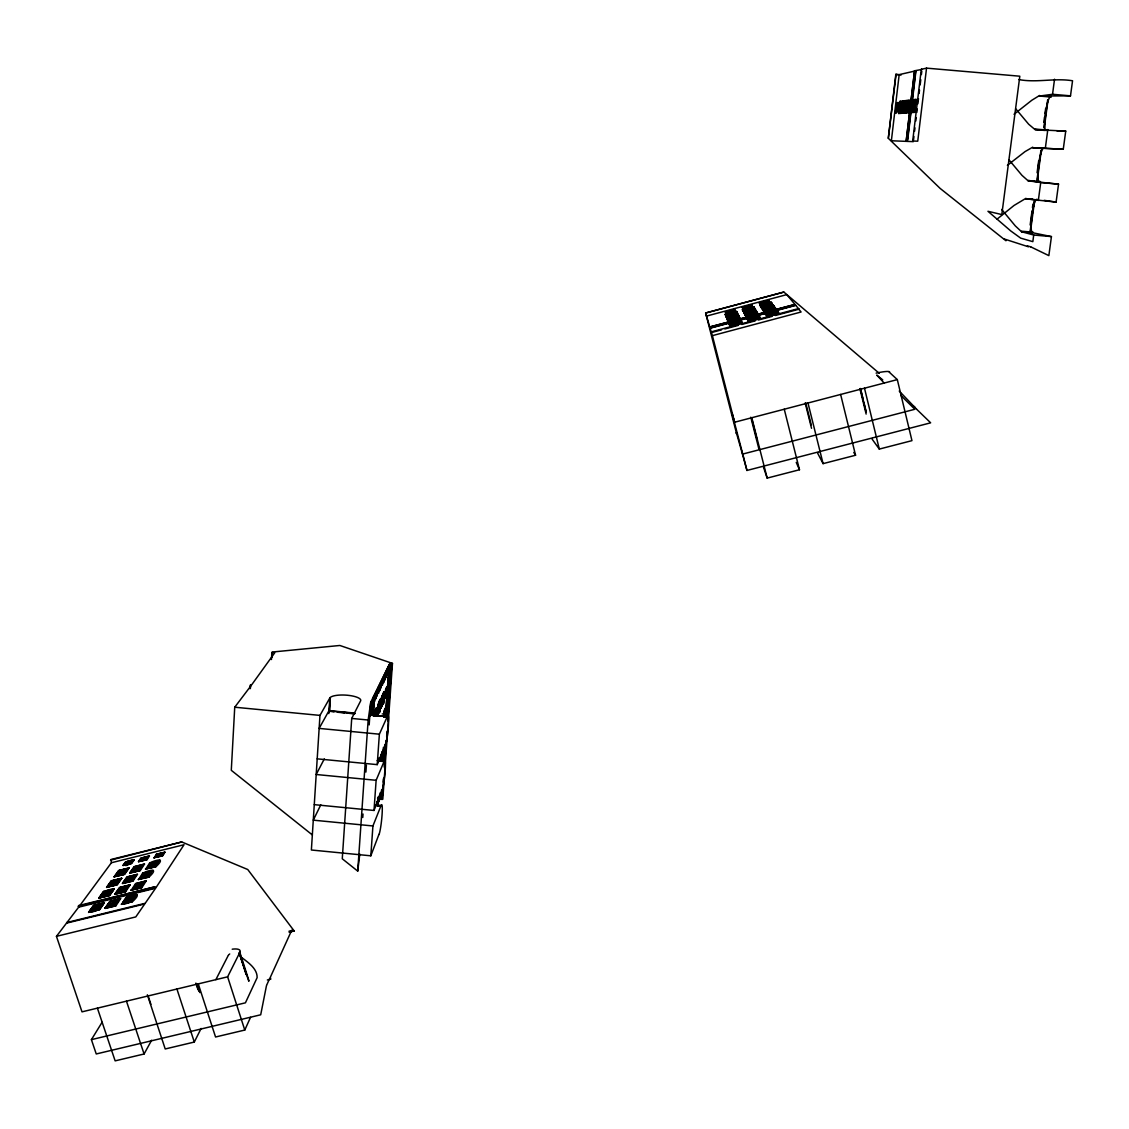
<?xml version="1.0" encoding="UTF-8"?>
<svg xmlns="http://www.w3.org/2000/svg" width="1129" height="1129" viewBox="0 0 1129 1129"><rect width="100%" height="100%" fill="white"/><g stroke="black" fill="none" stroke-linecap="round" stroke-linejoin="round"><path stroke-width="1.5" d="M375.971 713.641C380.078 696.127 368.76 725.778 376.366 708.447M376.14 713.81L376.197 707.982M380.191 705.484C381.08 682.664 378.878 728.106 379.739 706.909M376.959 714.869C376.987 703.748 382.308 689.763 379.64 711.722M379.499 757.46L379.161 761.059L384.227 761.553M382.336 713.796L382.308 714.05M383.945 691.696L383.465 703.536L383.945 691.696L381.503 697.313L380.741 708.109L383.324 703.311L383.846 692.176L381.729 697.341L380.981 708.137M250.059 688.746L250.243 685.275L251.259 685.374L234.733 707.22L231.29 770.317L312.338 834.924M250.455 688.196L250.638 684.738L251.654 684.837L274.742 652.788L271.877 652.52L271.468 659.519M271.92 657.29L272.23 652.04L339.857 645.478L392.469 663.4L382.787 799.29M328.807 713.599L329.823 697.99L319.973 715.391L311.378 850.01L370.82 855.81L378.949 834.373M329.273 712.244L330.176 698.315M329.541 710.212L330.331 698.032M329.823 697.99A15.594 4.403 3.3 0 1 347.478 695.252A15.594 4.403 3.3 0 1 360.617 700.926L351.712 718.439L342.27 858.788L357.724 871.108L359.798 854.018M357.724 871.108L368.153 720.006L370.749 702.196L373.191 697.2L374.32 697.313L373.544 696.48L389.322 664.289L385.61 716.661M362.762 817.509L363.016 814.023M365.909 772.081L366.389 765.095M369.183 724.903L370.749 702.196M370.298 716.252L371.258 702.238M370.425 715.969L371.399 701.956M371.977 714.756L373.191 697.2M372.33 714.008L373.304 699.98M373.318 701.264L373.092 704.44L373.995 699.867M374.151 697.75L374.334 695.097M373.106 714.728L374.32 697.313M373.233 715.955L374.56 696.805M375.011 693.714L374.461 701.631L375.675 692.345M375.068 711.834L374.856 715.659L375.52 714.262M376.352 690.976L375.802 698.865L377.015 689.621M375.548 714.544L376.084 710.226L375.717 715.433M377.679 688.267L377.128 696.113L378.342 686.912M375.886 715.01L376.338 708.49M378.991 685.571L378.455 693.389L379.654 684.245M377.721 706.599L380.021 701.928L377.693 706.317L377.326 714.967L377.848 705.512L380.036 700.206M377.763 713.161L378.046 709.577M378.06 708.843L378.356 705.272M380.304 682.918L379.753 690.68L380.953 681.591M378.427 712.089L379.019 703.494M379.4 706.712L377.086 714.953M379.781 701.899L379.415 710.508L377.453 715.151M379.471 711.538L380.275 700.234M381.588 680.279L381.052 688.013L382.237 678.966M382.872 677.668L382.336 685.359L383.507 676.37M370.82 855.81L372.923 825.962L380.981 805.796M314.271 804.652L374.009 810.453L376.126 780.294L384.128 761.369L377.284 760.706M317.193 758.843L377.227 764.629L379.372 734.189L387.318 716.52L370.129 714.869M381.63 704.905L381.912 701.377M381.927 700.657L382.209 697.115M384.142 675.071L383.606 682.749L384.777 673.787M382.279 703.875L382.872 695.393M383.225 698.597L381.207 706.669M383.521 694.363L382.66 699.119M381.602 698.414C386.372 684.583 383.112 706.458 380.741 708.109M379.245 760.748L379.457 757.728M385.398 672.517L384.862 680.138L386.019 671.233M376.62 804.398L376.832 801.435M377.128 804.568L377.354 801.364M386.64 669.977L386.104 677.569L387.261 668.707M380.628 759.605L380.995 754.355L380.882 760.184M383.634 717.084C383.761 708.829 386.838 702.055 384.735 717.155M384.961 698.343L385.582 689.466L386.88 686.742L386.259 695.577L384.961 698.343L386.259 695.577M377.679 804.243L378.088 798.344M383.931 717.098L384.058 711.199M385.158 698.357L385.779 689.494L387.078 686.757M381.108 760.353L381.334 757.488M381.348 756.91L381.588 754.045M384.396 713.895L384.636 711.002M385.681 695.732L385.92 692.825M385.935 692.232L386.16 689.339M378.3 802.705L378.61 798.288M387.882 667.451L387.346 675.029L388.489 666.209M384.664 716.506L385.356 709.591L384.128 712.089M386.88 687.956C388.193 688.761 384.058 701.659 386.174 694.674M378.935 801.167L379.344 795.282M382.308 751.321L381.884 760.057M379.556 799.628L379.81 795.959M382.181 761.101L382.802 752.351M385.412 715.645L389.096 664.967M380.233 792.77L379.725 799.769L380.445 793.701M382.519 760.311L383.451 747.257M382.787 760.48L383.662 748.245M385.892 716.76L389.618 664.318M381.56 789.947L380.925 798.711L379.796 798.725M383.662 760.17L384.791 744.392M386.781 716.365L390.507 663.796L392.469 663.4M377.439 805.937L380.939 806.289L381.108 805.471L375.844 804.949M384.1 761.863L384.269 761.059L377.425 760.396M370.256 714.572L387.416 716.717L370.227 715.066M383.013 785.671L382.025 799.586L383.705 778.234M383.253 782.185L383.507 778.714M384.368 766.535L386.231 740.441M387.84 717.832L391.678 663.908M384.439 767.805L386.428 740.003M386.668 736.517L387.035 731.31M387.783 720.881L391.862 663.513M383.465 703.536L383.874 697.383M1005.967 240.773L940.104 188.388L888.311 138.302L895.819 74.415L899.178 74.627L915.69 70.859L911.78 103.558M896.073 74.359L888.311 138.302M899.178 74.627L891.374 140.772L907.25 141.393M895.749 112.702L896.934 102.64C902.734 105.082 891.712 124.882 897.146 102.654L898.444 102.499M896.751 111.235L897.16 108.003M897.216 107.255L897.64 104.023M898.684 113.493L900.138 101.243L902.734 100.989L901.281 113.337L898.684 113.493L900.138 101.243M899.982 112.152L901.125 102.457M900.66 111.644L901.168 107.707M901.238 106.789L901.746 102.838M902.508 113.21L903.976 100.777L906.658 100.509L905.176 113.055L902.508 113.21L903.976 100.777M903.835 111.856L904.992 102.005M903.934 111.39L904.414 107.396M904.527 106.465L905.006 102.471M904.527 111.348L905.049 107.34M905.119 106.408L905.641 102.4M906.446 112.928L907.942 100.298L910.708 100.029L909.184 112.773L906.446 112.928L907.942 100.298M907.024 111.616L907.942 101.61L910.115 101.37M907.801 111.545L909 101.554M907.914 111.079L908.393 107.015M908.506 106.07L909 102.019M908.52 111.023L909.057 106.959M909.127 106.013L909.649 101.935M914.589 70.774L906.248 140.518L914.589 70.774L922.012 69.419L921.292 69.335L912.684 141.012L913.333 141.633L907.518 141.407L915.972 70.802M907.462 139.671L911.371 106.987M911.639 112.547L913.178 99.677L916.042 99.38L914.49 112.392L911.639 112.547L913.178 99.677M913.036 111.15L914.264 100.933M913.798 110.614L914.335 106.451M914.405 105.491L914.956 101.342M915.718 100.777C911.724 98.096 909.607 114.791 914.476 111.037L915.45 100.749M913.53 139.911L913.954 136.482M914.561 131.317L914.984 127.873M915.802 121.001L916.226 117.557M916.847 112.406L917.256 108.963M917.877 103.812L918.498 98.646M919.119 93.495L919.528 90.052M920.149 84.901L920.77 79.736M921.391 74.585L921.8 71.141M1037.043 199.283A16.864 3.119 -82.6 0 0 1031.779 215.329A16.864 3.119 -82.6 0 0 1032.583 232.715L1021.547 231.741L1033.712 235.03L1032.837 241.648L1020.701 238.148L1010.709 230.909L987.96 211.292L1001.804 214.566L1019.812 76.207L926.542 68.135L917.736 141.196L912.684 141.012M1009.143 160.022L1021.957 175.334L1028.265 180.936L1058.536 184.14L1056.109 202.077L1025.894 198.873L1032.499 198.902M1028.265 180.936L1039.992 181.402M1032.668 147.73L1063.264 149.24L1065.734 131.105L1035.067 129.609L1028.674 124.232L1015.804 108.892M1051.254 97.066L1039.513 96.05L1070.504 95.838L1072.55 80.766C1054.669 77.816 1036.845 82.953 1018.908 79.594M1032.866 147.73L1063.264 149.24M1030.142 224.967L1031.991 211.052M1032.456 207.567L1032.922 204.095M1037.085 172.779L1038.708 160.6M1043.803 122.313L1044.508 117.106M1044.974 113.62L1045.666 108.398M1030.184 230.965L1032.047 216.994M1032.513 213.494L1034.15 201.258M1036.944 180.301L1040.896 150.594M1043.93 127.887L1047.656 99.931M1030.523 231.219L1034.446 201.809M1037.438 179.313L1041.361 149.889M1044.367 127.394L1048.051 99.719M1038.327 200.51L1040.726 182.573L1058.536 184.14M1045.398 147.687L1047.825 129.553M1039.513 96.05L1052.538 94.286L1054.542 79.213M1021.745 231.798L1032.781 232.772L1051.438 236.596L1048.855 255.62L1030.89 246.926M266.486 985.561L260.7 1014.788L96.247 1053.964L91.407 1039.64L102.09 1022.281M380.939 806.289L375.717 805.287M377.495 804.412L379.457 799.558M374.009 810.453L382.082 790.215A15.496 1.552 -84 0 0 385.187 770.994A15.496 1.552 -84 0 0 384.269 761.059M377.566 798.415L378.201 796.876M381.136 760.283L381.616 759.182M380.882 758.011L381.856 755.753M380.84 758.66L381.87 755.978M382.505 751.349L381.249 755.005M377.227 764.629L385.257 745.648M294.246 931.058L247.745 869.513L181.755 841.966L111.037 859.494L111.404 862.739L79.199 906.446L78.889 905.529L155.096 886.773L78.338 906.277L78.649 907.18L56.45 936.336L82.008 1011.852L227.621 976.825L239.87 952.354L248.973 980.776M266.67 985.151L269.732 978.335M291.48 930.762L270.297 977.361L270.777 979.153L267.347 979.972M198.267 983.895L215.554 1037.001L244.781 1030.057L250.525 1017.328M383.888 715.574L384.89 712.808M385.539 708.391L384.297 711.877M377.693 715.179L379.499 711.496M377.467 710.113L378.695 707.516M378.808 707.276L379.457 705.907M381.362 701.871L382.548 699.359M385.469 693.22L386.428 691.188M377.411 710.917L379.485 706.189M381.306 702.675L383.31 698.075M385.412 693.883L386.443 691.414M375.844 710.197L373.939 714.756M383.606 693.841L381.814 698.145M373.727 715.024L376.084 710.226M385.666 690.383L386.697 687.928M374.052 699.077L374.729 697.68M375.407 696.297L376.07 694.914M376.747 693.545L377.411 692.19M378.074 690.835L378.723 689.48M379.372 688.14L380.036 686.799M380.685 685.472L381.32 684.146M381.969 682.819L382.604 681.521M383.239 680.208L383.874 678.91M384.509 677.612L385.13 676.327M385.751 675.043L386.372 673.773M386.993 672.503L387.614 671.247M388.221 669.977L388.828 668.735M320.805 804.794L313.283 820.162L372.923 825.962M147.363 994.776L165.215 1048.968L194.301 1042.053L201.131 1028.434M215.865 979.647L228.227 955.515M324.319 758.886L316.191 774.508L376.126 780.294M97.404 1008.155L115.144 1060.865L144.089 1053.992L151.639 1040.218M328.976 711.115L333.972 711.905M78.649 907.18L155.59 888.255L135.79 916.917L56.45 936.336M181.755 841.966L110.557 860.143M135.565 895.622C135.663 902.142 114.128 909.48 126.984 897.499L135.565 895.622L126.984 897.499M140.998 887.549L132.502 889.412L140.998 887.549L144.794 881.594L140.702 887.493M151.949 871.32L148.181 876.894L139.798 878.729L143.623 873.14L151.879 871.094L147.885 876.838M155.167 866.522L146.897 868.342L155.167 866.522L158.752 860.891L154.885 866.479M162.534 855.627L164.862 852.155L162.59 855.796L153.996 857.73L162.59 855.796M132.389 901.746L121.452 904.188L132.389 901.746C151.413 884.205 106.197 905.656 136.919 894.676M141.831 887.704L131.077 890.118L141.831 887.704L146.191 880.902L136.44 883.654L132.573 889.624M149.014 877.035L138.401 879.42L149.014 877.035C166.965 860.439 123.668 880.973 153.248 870.417M155.985 866.663L145.528 869.02L155.985 866.663C173.499 850.447 130.992 870.6 160.106 860.213M161.673 855.655L163.747 852.705L161.913 855.683L155.125 857.179L157.044 854.371L163.804 852.889M131.26 901.521L135.494 895.396M158.314 856.488L160.05 853.905M127.267 902.621L131.303 896.666M136.792 888.594L140.688 882.85M144.032 877.925L147.814 872.336M151.074 867.538L154.758 862.104M158.54 856.516L160.445 853.707M126.97 902.565L129.341 899.079L125.869 899.926L123.484 903.426M129.553 898.769L130.795 896.92M136.496 888.537L138.782 885.178M143.736 877.868L145.951 874.594L142.607 875.427L140.363 878.701M146.163 874.298L147.334 872.576L143.976 873.394L142.804 875.13M150.778 867.495L152.937 864.306L149.635 865.124L147.462 868.314M153.135 864.024L154.278 862.344L150.976 863.163L149.818 864.842M146.968 868.554L150.623 862.909L158.822 861.102M154.052 857.913L156.366 854.258L164.862 852.155M126.081 899.615L127.351 897.767M133.081 889.384L135.381 886.011M155.576 857.151L157.34 854.582M121.523 904.414L126.152 897.329M131.147 890.344L135.607 883.513L146.191 880.902M138.472 879.632L142.804 872.985M145.599 869.231L149.804 862.768M105.082 908.45L115.934 905.783L120.62 898.684L109.922 901.549L105.011 908.224L109.852 901.337L120.62 898.684M115.003 894.309L125.672 891.684L130.174 884.84L119.674 887.662L114.932 894.097L119.603 887.45L130.174 884.84M122.553 883.57L133.067 880.973L137.442 874.312L127.083 877.106L122.482 883.344L127.012 876.894L137.442 874.312M129.891 873.112L140.264 870.558L144.512 864.08L134.295 866.832L129.821 872.9L134.224 866.62L144.512 864.08M146.191 859.479L148.322 856.53L146.431 859.522L139.643 861.004L141.619 858.181L148.379 856.699M114.819 905.557L119.166 899.418L115.116 905.613L106.479 907.49L110.67 901.506L119.166 899.418M124.557 891.473L128.762 885.545L124.853 891.529L116.372 893.378L124.853 891.529M131.966 880.775L136.059 875.003L132.248 880.818L123.894 882.652L127.817 877.035L136.129 875.215M139.163 870.36L143.157 864.743L139.46 870.417L131.204 872.223L139.46 870.417M138.585 861.737L147.095 859.635L149.437 855.98L141.026 858.252L138.514 861.568L140.97 858.082L149.437 855.98M111.348 906.404L113.775 902.904L117.247 902.057M114.001 902.579L115.285 900.73M121.142 892.319L123.498 888.932M128.593 881.594L130.879 878.32L134.238 877.487M131.091 878.023L132.291 876.287L135.635 875.455M135.847 871.179L138.077 867.989L141.379 867.171M138.274 867.693L139.446 866.014L142.734 865.195M143.468 860.157L145.26 857.574M110.825 906.658L114.989 900.674M120.648 892.559L124.656 886.787M128.099 881.848L132.008 876.231M135.367 871.419L139.163 865.957M143.073 860.354L145.034 857.532M116.442 893.603L120.408 887.606L128.833 885.771M131.274 872.435L135.028 866.762L143.228 864.955M88.612 912.26L99.437 909.593L104.334 902.692L99.521 909.819L88.612 912.26L93.58 905.331L104.334 902.692M98.816 898.063L109.457 895.438L114.17 888.791L109.541 895.664L98.816 898.063L103.614 891.388L114.17 888.791M106.592 887.267L117.077 884.684L121.664 878.207L117.148 884.896L106.592 887.267L111.249 880.775L121.664 878.207M114.142 876.781L124.486 874.213L128.946 867.933L124.557 874.425L114.142 876.781L118.672 870.473L128.946 867.933M130.738 863.304C137.794 857.828 124.218 860.961 124.261 865.012C128.353 868.13 138.218 854.498 131.627 863.459L123.061 865.393L125.587 861.893L134.041 859.79M102.88 903.412C103.106 910.115 80.992 917.679 94.399 905.5L102.951 903.637L94.399 905.5M108.723 895.495L100.255 897.343L108.723 895.495C124.938 880.564 87.413 898.825 114.241 889.003M123.767 874.283L127.577 868.596L119.462 870.6L115.525 876.09L123.767 874.283L115.595 876.302M94.935 910.44L97.447 906.912L100.904 906.065M97.673 906.601L98.999 904.738M105.025 896.285L107.453 892.884M112.702 885.517L115.059 882.215L118.404 881.396M115.271 881.918L116.513 880.183L119.843 879.364M120.168 875.06L122.454 871.842L125.756 871.024M122.666 871.56L123.865 869.866L127.168 869.048M128.014 863.981L129.863 861.385M94.413 910.694L98.717 904.682M104.517 896.539L108.666 890.739M112.208 885.771L116.231 880.126M119.674 875.3L123.583 869.81M127.619 864.179L129.637 861.342M100.326 897.569L104.418 891.543M123.117 865.562L125.644 862.062L134.097 859.959M90.659 911.484L93.199 907.956L96.642 907.109M93.425 907.645L94.751 905.783M100.834 897.315L103.275 893.914M108.567 886.533L110.938 883.231L114.283 882.412M111.15 882.934L112.406 881.199L115.737 880.366M116.089 876.062L118.39 872.844L121.692 872.04M118.601 872.562L119.815 870.868L123.103 870.05M88.683 912.472L93.665 905.557L104.404 902.918M98.886 898.275L103.614 891.388M106.662 887.479L111.319 881.001L121.734 878.433M114.212 876.993L118.743 870.671L129.016 868.13M78.338 906.277L78.889 905.529M876.88 375.195L882.751 379.88M228.439 955.12L229.709 953.963M997.105 219.111L1014.054 205.45L1025.965 198.309M1014.04 114.269L1031.835 100.241L1039.583 95.471M1007.393 165.342L1025.076 151.582L1032.739 147.165M389.322 664.289L390.507 663.796M736.743 434.256L705.639 313.001L783.865 292.072L879.336 373.374M705.639 313.001L783.865 292.072M706.444 316.106L786.786 294.613L795.606 305.183L710.042 328.017L705.681 313.185M725.27 311.886L734.626 309.388L735.12 310.489L725.693 313.015L725.312 312.084L734.626 309.388M742.289 307.328L751.674 304.83L752.239 305.917L742.811 308.443L742.289 307.328L742.811 308.443M759.337 302.77L768.736 300.258L769.399 301.33L759.944 303.856L759.337 302.77L759.944 303.856M742.332 307.525L751.674 304.83M759.394 302.967L768.736 300.258M726.836 312.183L729.856 311.392M730.548 311.181L733.568 310.404M743.912 307.61L746.932 306.834M747.624 306.622L750.644 305.832M761.002 303.038L764.037 302.262M764.728 302.05L767.762 301.26M742.755 308.245L752.239 305.917M759.902 303.659L769.399 301.33M725.227 314.328L736.602 311.294L737.406 312.945L725.975 316.247L725.227 314.328L725.975 316.247M742.459 309.727L753.862 306.679L754.878 308.527L743.376 311.604L742.459 309.727L743.376 311.604M759.732 305.112L771.149 302.064L772.25 303.63L760.791 306.947L759.732 305.112L771.206 302.304L772.321 303.87M725.298 314.568L736.672 311.533L737.463 313.185M742.529 309.967L753.862 306.679M735.515 311.957C712.54 320.58 739.636 309.318 736.136 313.156M743.785 309.755C743.644 310.701 743.785 311.604 752.789 307.342L753.593 308.753L752.789 307.342M761.059 305.126C771.347 300.145 776.442 304.477 761.877 306.284L760.988 304.886L761.877 306.284M726.751 314.892L735.769 312.479M744.053 310.263L753.071 307.85M761.369 305.634L770.415 303.221M727.358 315.231L731.042 314.271M731.888 314.017L735.558 313.058M744.703 310.588L748.386 309.642M749.233 309.374L752.916 308.429M762.075 305.945L765.772 304.985M766.605 304.731L770.303 303.786M744.463 310.927L753.537 308.513M725.919 316.007L737.406 312.945M743.305 311.364L754.878 308.527M772.25 303.63L760.791 306.947M726.356 317.08L737.9 313.989L738.719 315.697L727.118 319.055L726.356 317.08L727.118 319.055M743.842 312.408L755.414 309.318L756.458 311.223L744.773 314.342L743.842 312.408L744.773 314.342M761.369 307.723L772.956 304.632L774.099 306.241L762.47 309.614L761.369 307.723L773.026 304.872L774.169 306.495M736.8 314.666L727.669 317.108L736.743 314.426L737.505 316.162L736.743 314.426M745.126 312.183C744.59 314.37 747.469 312.437 754.257 309.741L755.16 311.435L754.257 309.741M762.654 307.497C762.343 309.614 764.869 307.977 771.813 305.056L772.8 306.467M726.413 317.32L736.32 314.681M743.912 312.648L755.414 309.318M745.182 312.437L754.327 309.995M762.71 307.751L771.813 305.056M727.895 317.658L737.054 315.203M745.465 312.959L754.624 310.517M763.049 308.259L772.222 305.818M728.346 317.574L732.058 316.586M732.919 316.36L736.644 315.358M745.916 312.888L749.628 311.886M750.489 311.66L754.214 310.673L754.708 311.519M763.5 308.189L767.226 307.187M768.101 306.961L771.827 305.959M728.53 317.997L732.255 317.037M733.116 316.783L736.856 315.81M746.128 313.297L749.868 312.338M750.729 312.07L754.468 311.11M763.754 308.584L767.508 307.624M768.369 307.356L772.123 306.396M727.062 318.815L738.719 315.697M744.717 314.088L756.458 311.223M774.099 306.241L762.47 309.614M727.513 319.916L739.241 316.783L740.074 318.533L728.304 321.948L727.513 319.916L728.304 321.948M745.267 315.174L757.023 312.027L758.095 313.989L746.227 317.15L745.267 315.174L746.227 317.15M763.063 310.419L774.833 307.271L776.004 308.937L764.192 312.366L763.063 310.419L773.661 307.709L774.677 309.163M727.57 320.156L739.297 317.023L740.144 318.787M745.338 315.414L757.023 312.027M738.112 317.475L738.832 318.999L738.112 317.475L728.784 319.69L729.433 321.243M746.622 315.203C746.537 316.078 746.509 317.334 755.908 312.719L756.769 314.215L755.908 312.719M764.432 310.447C764.305 311.491 764.756 312.394 773.661 307.709M729.08 320.509L738.38 318.025M746.918 315.739L756.218 313.255M764.77 310.969L774.099 308.485M729.546 320.424L733.314 319.422M734.189 319.182L737.957 318.18M747.37 315.668L751.152 314.652M752.027 314.426L755.809 313.41M765.236 310.898L769.018 309.882M769.893 309.656L773.69 308.64M729.729 320.862L733.511 319.888M734.386 319.62L738.168 318.646M747.596 316.092L751.392 315.118M752.267 314.85L756.063 313.862M765.504 311.308L769.315 310.334M770.176 310.066L773.986 309.078M728.233 321.694L740.074 318.533M746.17 316.91L758.095 313.989M776.004 308.937L764.192 312.366M709.774 326.973L794.76 304.505L709.774 326.973L711.425 332.561L721.516 329.866M710.099 328.214L795.762 305.352L798.979 309.219L775.397 315.499M729.038 323.642L740.991 320.453L741.866 322.273L729.856 325.745L729.038 323.642L729.856 325.745M747.144 318.801L759.125 315.612L760.24 317.644L748.146 320.876L747.144 318.801L748.146 320.876M765.293 313.961L777.302 310.757L778.53 312.493L766.464 315.979L765.293 313.961L777.359 311.011L778.587 312.747M729.094 323.896L741.061 320.707L741.936 322.527M747.215 319.055L759.125 315.612M739.848 321.158L730.336 323.43L731.07 325.293C738.295 322.428 741.231 320.467 740.596 322.753M748.527 318.844L757.996 316.318L758.9 317.87L749.36 320.41L748.471 318.59L749.36 320.41M766.69 313.989L776.117 311.209L777.232 312.973L767.664 315.527L766.633 313.749L767.664 315.527M730.646 324.263L740.13 321.737M748.823 319.408L758.321 316.882M767.043 314.554L776.554 312.013M731.112 324.178L734.951 323.162M735.854 322.922L739.693 321.892M749.303 319.324L753.156 318.307M754.045 318.068L757.898 317.037M767.522 314.469L771.375 313.439M772.278 313.199L776.131 312.168M731.296 324.644L735.162 323.642M736.052 323.374L739.918 322.372M749.529 319.775L753.41 318.773M754.285 318.505L758.166 317.503M767.791 314.906L771.686 313.904M772.561 313.636L776.456 312.634M729.786 325.491L741.866 322.273M748.075 320.622L760.24 317.644M778.53 312.493L766.464 315.979M711.425 332.561L711.242 331.87L798.302 308.654L798.979 309.219M724.889 328.962L738.352 325.378M741.725 324.475L755.202 320.89M758.561 319.987L772.038 316.402M711.242 331.87L712.385 335.638L801.096 311.999L798.302 308.654M732.029 413.355L734.598 422.232L897.315 379.612L911.95 440.649L879.293 449.088L872.195 439.237A16.385 2.738 -13.8 0 1 872.294 438.489M732.114 413.722L742.755 454.056L914.829 409.277L900.871 395.446M742.586 454.493L746.961 470.454L930.663 422.825L916.607 409.22M763.627 467.575L767.17 478.103L799.473 469.749L784.26 409.22M817.946 452.588A16.272 2.738 -14.1 0 0 817.735 453.364L823.083 463.638L855.556 455.241L840.625 394.458M111.404 862.739L184.041 844.732L156.056 887.535L89.445 903.92M164.919 852.339L156.366 854.258M125.559 863.544L128.339 862.796M128.904 862.725L131.684 861.963M140.984 859.734L143.764 858.971M144.343 858.901L147.123 858.139M156.423 855.909L159.217 855.147M159.782 855.076L162.576 854.314M123.061 865.393L131.627 863.459M138.514 861.568L147.095 859.635M135.381 867.016L138.684 866.197M155.04 862.161L158.342 861.342M118.108 872.802L126.236 870.784M133.716 868.949L141.859 866.931M149.338 865.082L157.495 863.064M133.998 868.991L137.301 868.173M153.713 864.122L157.016 863.304M117.204 874.509L120.577 873.578M121.283 873.493L124.656 872.576M132.841 870.642L136.228 869.711M136.919 869.626L140.306 868.709M148.506 866.776L151.893 865.844M152.598 865.76L155.985 864.828M129.821 872.9L140.264 870.558M128.184 877.304L131.514 876.471M148.111 872.378L151.455 871.56M110.656 883.188L118.898 881.142M126.476 879.279L134.732 877.247M142.31 875.37L150.58 873.324M126.758 879.336L130.103 878.503M146.742 874.396L150.101 873.578M113.14 884.007L109.795 884.826L113.069 884.106M113.916 883.809L117.275 882.991M129.002 880.098L125.644 880.916L128.932 880.197M129.779 879.9L133.137 879.068M141.52 877.007L144.893 876.175L141.45 877.106M145.669 875.977L149.028 875.144M113.846 883.922L117.204 883.09M129.708 880.013L133.067 879.181M145.599 876.09L148.957 875.257M122.482 883.344L133.067 880.973M144.865 881.82L136.44 883.654M108.158 890.979L104.771 891.811L103.487 893.618L106.874 892.771M112.321 889.962L108.948 890.795L107.664 892.587L111.065 891.741M120.775 887.874L124.162 887.041M128.339 886.011L124.952 886.844L123.71 888.636L127.111 887.789M140.97 882.892L144.371 882.059M119.519 889.666L122.92 888.819M139.77 884.67L143.171 883.838M102.993 893.858L111.348 891.797M119.025 889.906L127.394 887.846M135.085 885.955L143.468 883.894M102.019 895.664L105.491 894.718M106.197 894.634L109.682 893.688M118.093 891.712L121.565 890.767M122.285 890.682L125.771 889.723M134.196 887.747L137.682 886.801M138.387 886.717L141.873 885.757M114.932 894.097L125.672 891.684M119.251 899.63L110.67 901.506M92.903 907.899L101.412 905.811M109.231 903.892L117.755 901.789M125.573 899.869L134.111 897.767M109.513 903.948L112.971 903.101M130.145 898.882L133.603 898.035M91.886 909.776L95.429 908.803M96.148 908.732L99.691 907.758M108.257 905.754L111.799 904.795M112.519 904.71L116.075 903.736M124.642 901.732L128.198 900.759M128.918 900.674L132.474 899.714M105.011 908.224L115.934 905.783M66.611 922.576L144.625 903.426M66.964 923.028L143.722 904.202M289.01 931.213L292.425 930.395L291.211 930.55M290.379 931.496L293.766 930.663L290.111 932.06M289.151 932.286L294.359 930.818M91.407 1039.64L245.43 1002.82L257.13 977.658C257.398 968.724 248.324 962.614 241.931 957.702M921.292 69.335L926.542 68.135M900.392 102.993L902.325 102.767M906.234 102.33L904.244 102.556L903.764 106.535L905.754 106.338M908.21 102.104L910.27 101.864M913.446 101.511L915.591 101.257M897.132 104.066L898.105 103.967M899.926 106.916L901.859 106.733M907.73 106.154L909.776 105.943M912.952 105.632L915.097 105.434M896.751 107.297L897.724 107.213M896.666 108.045L897.626 107.961M896.666 107.678L897.724 107.58M899.813 107.382L901.859 107.184M903.652 107.001L905.754 106.803M907.617 106.62L909.791 106.422M912.839 106.126L915.097 105.9M899.813 107.834L901.746 107.65M905.641 107.283L903.652 107.467L903.186 111.446L905.162 111.291M907.617 107.086L909.664 106.902M912.839 106.592L914.984 106.394M896.285 111.277L897.245 111.206M899.347 111.757L901.281 111.602M907.137 111.136L909.184 110.981M912.345 110.727L914.476 110.557M906.756 111.588L908.916 111.418M1046.851 130.061L1035.138 129.045M1056.956 130.865L1065.734 131.105M1052.538 94.286L1070.504 95.838M916.042 99.38L914.49 112.392M910.708 100.029L909.184 112.773M906.658 100.509L905.176 113.055M902.734 100.989L901.281 113.337M906.093 101.836L904.244 102.09M900.392 102.541C904.4 99.493 902.65 114.41 899.234 112.208M904.908 111.729L903.073 111.912M1035.279 129.609L1044.833 130.442M1025.894 198.873L1037.523 199.889M1021.618 231.191L1033.204 232.207M1033.712 235.03L1051.438 236.596M354.788 713.091L329.005 710.621A15.524 2.018 -84 0 1 329.583 710.014M354.647 713.387L328.849 710.917L319.14 728.403L379.372 734.189M337.571 711.947L354.76 713.584M337.416 712.23L344.289 712.893M349.454 713.387L354.605 713.881M373.53 715.687L380.402 716.351M234.733 707.22L319.973 715.391M351.712 718.439L368.153 720.006M382.308 752.549L381.828 759.422M895.819 74.415L901.055 75.05M1028.35 180.372L1040.726 182.573M1044.113 200.327L1056.109 202.077M1004.415 239.038L1028.448 246.799M1027.362 245.854L1030.692 246.856M1021.547 231.741L1015.296 225.899L1001.663 209.458M913.827 406.313L915.012 407.343M897.315 379.612L889.2 372.118M899.234 391.057L913.925 406.398M914.18 406.68L916.48 409.065M876.993 375.322L884.162 383.056M776.075 309.191L774.833 307.271M769.668 302.868L770.571 304.167M771.474 305.451L772.391 306.792M773.323 308.118L774.282 309.501M775.75 311.618L776.752 313.058M767.974 301.57L764.516 301.739L764.954 302.389M766.012 303.842L766.887 305.155M767.748 306.453L768.651 307.794M769.541 309.12L770.472 310.503M771.911 312.648L772.871 314.088M764.135 301.796L764.615 302.516M765.561 303.927L766.478 305.31M767.297 306.523L768.242 307.949M769.075 309.205L770.063 310.673M771.432 312.733L772.448 314.257M764.248 302.572L760.805 302.727L761.228 303.376M765.166 304.082L766.026 305.38M766.887 306.679L767.776 308.019M768.666 309.36L769.583 310.743M771.008 312.888L771.968 314.328M761.496 305.056L762.343 306.368M763.176 307.667L764.037 309.021M764.897 310.362L765.787 311.759M767.17 313.918L768.087 315.372M853.778 452.419L855.556 455.241M752.38 307.497L753.156 308.824M755.499 312.874L756.317 314.285M757.573 316.473L758.42 317.941M750.827 306.157L747.44 306.298L747.807 306.961M748.725 308.471L749.473 309.812M750.206 311.138L750.968 312.521M751.731 313.876L752.521 315.301M753.735 317.503L754.553 318.985M747.073 306.368L747.483 307.088M748.273 308.542L749.063 309.967M749.755 311.209L750.559 312.677M751.265 313.961L752.097 315.457M753.269 317.574L754.13 319.14M747.116 307.159L743.729 307.286L744.096 307.963M747.878 308.697L748.612 310.038M749.346 311.364L750.093 312.747M750.856 314.116L751.632 315.541M752.845 317.743L753.65 319.225M744.223 309.671L744.928 311.025M745.634 312.352L746.368 313.749M747.088 315.118L747.835 316.557M748.993 318.759L749.783 320.255M738.775 315.937L737.9 313.989M735.12 312.112L735.755 313.467M736.39 314.822L737.054 316.233M737.703 317.63L738.38 319.084M739.424 321.313L740.13 322.823M733.723 310.729L730.392 310.856L730.703 311.548M731.465 313.086L732.072 314.455M732.679 315.81L733.314 317.235M733.935 318.632L734.584 320.086M735.586 322.344L736.263 323.854M730.04 310.912L730.364 311.66M731.027 313.156L731.663 314.61M732.241 315.894L732.904 317.39M733.483 318.703L734.16 320.241M735.12 322.414L735.84 324.023M729.997 311.731L726.695 311.844L726.991 312.535M730.618 313.312L731.225 314.681M731.818 316.049L732.453 317.461M733.06 318.858L733.709 320.326M734.697 322.584L735.374 324.094M796.241 462.396L799.473 469.749M726.977 314.285L727.556 315.668M728.12 317.037L728.713 318.463M729.306 319.86L729.913 321.328M730.872 323.6L731.507 325.124M727.612 316.868L728.233 318.364M126.462 1001.155L144.089 1053.992M148.153 996.018L150.905 1004.316M176.914 989.018L194.301 1042.053M197.095 984.248L199.819 992.574M196.883 984.657L199.057 991.318M196.629 984.361L198.252 989.357M195.867 983.105L198.041 989.766M227.621 976.825L244.781 1030.057M248.775 981.186L239.193 952.862L246.15 974.609M239.39 952.467L246.348 974.2M736.334 432.633L741.654 451.247M742.67 454.846L741.753 451.572L742.035 452.687M741.626 451.148L741.951 452.404M712.385 335.638L734.598 422.232M742.755 454.056L746.961 470.454M736.771 434.355L736.404 432.915M726.342 311.9L726.596 312.465M725.693 313.015L735.12 310.489M751.787 417.716L767.17 478.103M751.731 418.746L756.896 438.983M750.785 417.208L758.942 449.173M743.701 307.892L743.376 307.356M768.299 301.316L767.861 300.808M760.847 303.306L760.438 302.784M758.9 317.87L757.996 316.318M807.983 403.011L823.083 463.638M805.711 402.827L811.229 424.814M805.175 402.954L811.539 428.314M864.489 388.207L879.293 449.088M860.51 388.63L862.979 398.763M863.798 402.136L866.268 412.254M860.397 388.503L866.155 412.113M859.875 388.63L866.141 414.089M381.108 805.471A15.467 1.538 -83.9 0 1 382.054 814.955A15.467 1.538 -83.9 0 1 379.048 834.5M232.207 949.193A15.397 4.841 -19.6 0 1 239.87 952.354M387.459 716.223A15.538 1.566 -84.1 0 1 388.348 726.596A15.538 1.566 -84.1 0 1 385.342 745.832M876.118 373.134A16.483 2.286 -14.1 0 1 889.61 371.864M763.571 467.406A16.173 2.724 -14.3 0 1 763.881 466.602M1046.216 130.583A17.231 3.147 -82 0 1 1045.327 113.662A17.231 3.147 -82 0 1 1050.774 96.445M1039.357 181.91A17.048 3.133 -82.3 0 1 1038.243 166.965A17.048 3.133 -82.3 0 1 1042.984 148.675M897.132 103.699C893.039 122.398 901.267 103.656 897.132 103.699M140.194 883.09L138.98 884.868L135.579 885.7L136.792 883.922L140.194 883.09M120.267 878.898L116.343 884.741L108.074 886.787L112.053 880.93L120.267 878.898M751.152 305.903L750.729 305.169L751.152 305.903M734.033 310.475L733.681 309.727L734.033 310.475"/></g></svg>
